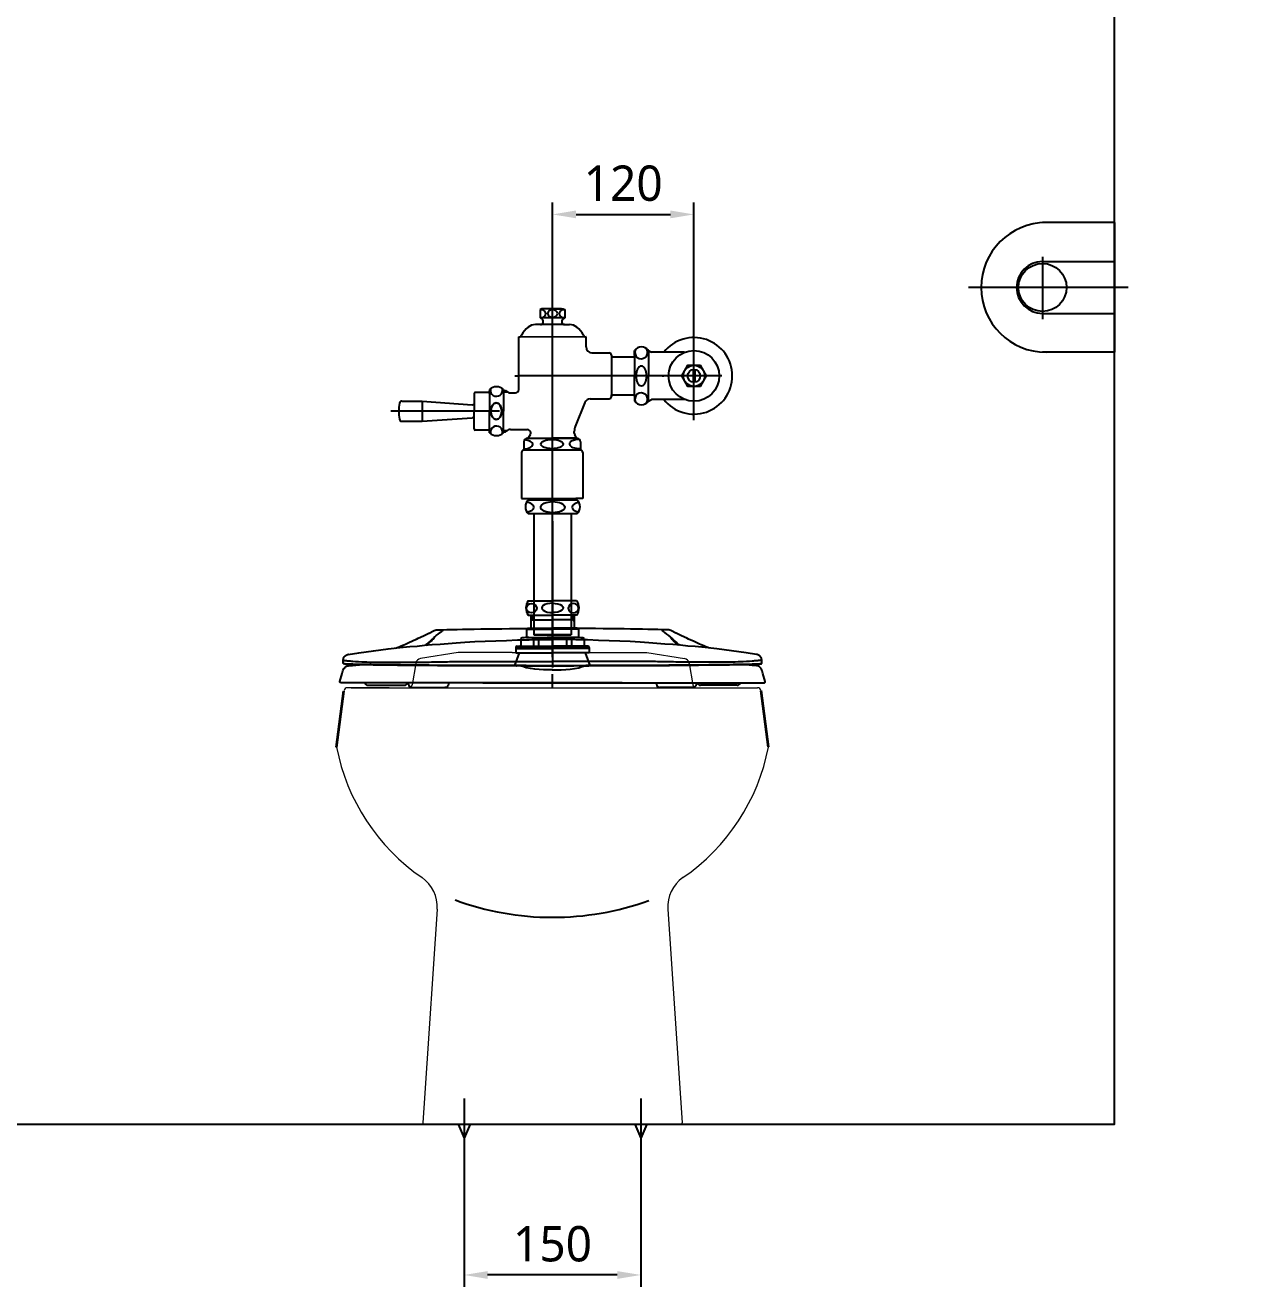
# Model space of a CAD drawing. Extents: x 19 to 4543, y -2930 to 3100.
# Drawn here: x 1143 to 2190, y -2852 to -1782 of the extents above; entities that cross this region are included whole.
import ezdxf

# ---------------------------------------------------------------- set-up
doc = ezdxf.new("R2010")
doc.units = 0
doc.header["$LTSCALE"] = 20
doc.header["$MEASUREMENT"] = 0
doc.linetypes.add('CENTER', pattern=[2, 1.25, -0.25, 0.25, -0.25])
doc.layers.get('0').update_dxf_attribs({"linetype": 'CONTINUOUS'})
doc.layers.get('DEFPOINTS').update_dxf_attribs({"linetype": 'CONTINUOUS'})
for name, color, linetype in [('1', 1, 'CONTINUOUS'), ('3', 3, 'CONTINUOUS'), ('4', 4, 'CONTINUOUS'), ('6', 6, 'CONTINUOUS'), ('CEN', 1, 'CENTER'), ('CENTER', 2, 'CENTER'), ('FAUCET', 4, 'CONTINUOUS')]:
    doc.layers.add(name, color=color, linetype=linetype)
doc.layers.add('c', color=4, linetype='CONTINUOUS', lineweight=20)
doc.styles.get("Standard").update_dxf_attribs({"font": 'NanumGothic.ttf'})
doc.dimstyles.get("Standard").update_dxf_attribs({"dimtxt": 2.5, "dimasz": 2, "dimexe": 2, "dimexo": 1, "dimgap": 1.5, "dimtad": 1, "dimdec": 0, "dimlfac": 10, "dimrnd": 0.5, "dimzin": 0, "dimdsep": 46, "dimtxsty": 'Standard', "dimcen": 0, "dimclrt": 2, "dimadec": 0, "dimazin": 0, "dimtfac": 1, "dimtdec": 0, "dimtmove": 0, "dimatfit": 3, "dimfxl": 0, "dimtolj": 1, "dimtzin": 0, "dimarcsym": 0})

# ---------------------------------------------------------------- blocks, each defined once
blk = doc.blocks.new('*D142')
at = {"layer": '3', "color": 3, "lineweight": -2}
for p, q in [((1515, -2736.3), (1515, -2852.5)), ((1665, -2736.3), (1665, -2852.5)), ((1645, -2842.5), (1535, -2842.5))]:
    blk.add_line(p, q, dxfattribs=at)
at = {"layer": '3', "color": 3}
for points in [[(1535, -2839.2), (1535, -2845.8), (1515, -2842.5)], [(1645, -2839.2), (1645, -2845.8), (1665, -2842.5)]]:
    blk.add_solid(points, dxfattribs=at)
at = {"layer": 'DEFPOINTS', "color": 0}
for p in [(1515, -2736.3), (1665, -2736.3), (1515, -2842.5)]:
    blk.add_point(p, dxfattribs=at)
at = {"layer": '3', "color": 2, "insert": (1590, -2816.2), "char_height": 30, "attachment_point": 5}
blk.add_mtext('\\A1;150', dxfattribs=at)
blk = doc.blocks.new('*D143')
at = {"layer": '3', "color": 3, "lineweight": -2}
for p, q in [((1590, -2018.7), (1590, -1932.5)), ((1710, -2042.5), (1710, -1932.5)), ((1610, -1942.5), (1690, -1942.5))]:
    blk.add_line(p, q, dxfattribs=at)
at = {"layer": '3', "color": 3}
for points in [[(1610, -1939.2), (1610, -1945.8), (1590, -1942.5)], [(1690, -1939.2), (1690, -1945.8), (1710, -1942.5)]]:
    blk.add_solid(points, dxfattribs=at)
at = {"layer": 'DEFPOINTS', "color": 0}
for p in [(1710, -1942.5), (1590, -2018.7), (1710, -2042.5)]:
    blk.add_point(p, dxfattribs=at)
at = {"layer": '3', "color": 2, "insert": (1650, -1916.2), "char_height": 30, "attachment_point": 5}
blk.add_mtext('\\A1;120', dxfattribs=at)
blk = doc.blocks.new('A$C2A56080A')
at = {"color": 2}
for p, q in [((180.2, 50.4), (180.2, 50.1)), ((23.9, 2.1), (24.3, 2.1)), ((24.3, 2.1), (30.1, 2.1)), ((30.1, 2.1), (44.4, 2.1)), ((44.4, 2.1), (52.8, 2.1)), ((52.8, 2.1), (54.9, 2.1)), ((58.3, 2.9), (58.2, 4.1)), ((61.3, 0.1), (64.6, 0.1)), ((64.6, 0.1), (73.3, 0.1)), ((73.3, 0.1), (85.6, 0.1)), ((85.6, 0.1), (89.2, 0.1)), ((89.2, 0.1), (89.2, 0.1)), ((92.2, 4.1), (92.2, 2.9)), ((268.6, 4.1), (268.7, 2.9)), ((271.6, 0.1), (271.6, 0.1)), ((275.2, 0.1), (271.6, 0.1)), ((287.5, 0.1), (275.2, 0.1)), ((296.2, 0.1), (287.5, 0.1)), ((299.5, 0.1), (296.2, 0.1)), ((302.5, 2.9), (302.6, 4.1)), ((308, 2.1), (305.9, 2.1)), ((316.4, 2.1), (308, 2.1)), ((330.7, 2.1), (316.4, 2.1)), ((336.5, 2.1), (330.7, 2.1)), ((337, 2.1), (336.5, 2.1))]:
    blk.add_line(p, q, dxfattribs=at)
for points in [[(66.5, 42), (71, 44.1), (75.5, 46.3)], [(73.2, 36.1), (73.8, 36.5), (75.7, 38.1), (77.7, 39.8), (78.4, 40.5), (79.2, 41.3), (79.8, 42.1), (80.2, 42.9)], [(75.5, 46.3), (75.8, 46.4)], [(75.8, 46.4), (79.5, 48.3)], [(80.2, 42.9), (79.8, 42.6), (79.5, 42.2), (79.2, 41.9), (78.4, 41.1)], [(79.4, 48.3), (80.1, 48.6), (80.9, 48.9), (81.7, 49), (82.6, 49.1)], [(80.2, 42.9), (81.8, 44.2), (83.5, 45.5), (85.1, 46.8)], [(82.5, 49.1), (87.7, 49.2)], [(82.5, 49.1), (82.5, 49.1)], [(85.3, 46.9), (85.3, 46.9), (85.3, 46.9), (85.4, 47), (85.5, 47)], [(85.5, 47), (85.6, 47.1), (85.7, 47.1), (85.8, 47.2), (85.9, 47.3), (86, 47.3), (86.1, 47.4), (86.3, 47.6), (86.5, 47.8), (86.8, 48.1), (87.2, 48.5), (87.7, 48.9)], [(87.6, 49.2), (90.9, 49.3), (95, 49.4), (99.4, 49.5), (104.1, 49.6), (109, 49.7), (114.1, 49.8), (119.5, 49.9), (125.2, 50), (131.1, 50.1), (137.4, 50.1), (144, 50.2), (150.9, 50.3), (158, 50.3), (165.4, 50.4), (173.1, 50.4), (180.6, 50.4)], [(273.2, 49.2), (269.9, 49.3), (265.8, 49.4), (261.4, 49.5), (256.7, 49.6), (251.8, 49.7), (246.7, 49.8), (241.3, 49.9), (235.7, 50), (229.7, 50.1), (223.4, 50.1), (216.8, 50.2), (210, 50.3), (202.8, 50.3), (195.4, 50.4), (187.7, 50.4), (180.2, 50.4)], [(278.3, 49.1), (273.1, 49.2)], [(275.3, 47), (275.2, 47.1), (275.1, 47.1), (275, 47.2), (274.9, 47.3), (274.8, 47.3), (274.7, 47.4), (274.5, 47.6), (274.3, 47.8), (274, 48.1), (273.6, 48.5), (273.2, 48.9)], [(275.5, 46.9), (275.5, 46.9), (275.5, 46.9), (275.4, 47), (275.3, 47)], [(280.7, 42.9), (279, 44.2), (277.3, 45.5), (275.7, 46.8)], [(278.3, 49.1), (278.3, 49.1)], [(281.4, 48.3), (280.7, 48.6), (279.9, 48.9), (279.1, 49), (278.3, 49.1)], [(287.6, 36.1), (287, 36.5), (285.1, 38.1), (283.2, 39.8), (282.4, 40.5), (281.6, 41.3), (281, 42.1), (280.7, 42.9)], [(280.7, 42.9), (281, 42.6), (281.3, 42.2), (281.6, 41.9), (282.4, 41.1)], [(285.1, 46.4), (281.3, 48.3)], [(285.3, 46.3), (285, 46.4)], [(294.4, 42), (289.8, 44.1), (285.3, 46.3)], [(7.2, 28.3), (16.1, 29.7), (28.6, 31.4), (41.1, 33), (53.4, 34.3)], [(47.3, 33.6), (48.6, 34.1), (50.3, 34.8), (52.1, 35.6), (54.2, 36.4), (55.8, 37.1), (57.4, 37.8), (59.1, 38.6), (61, 39.4), (62.9, 40.3), (64.9, 41.3), (66.5, 42)], [(53.3, 34.3), (53.4, 34.3)], [(53.4, 34.3), (53.6, 34.3), (59.4, 34.9), (65.5, 35.4), (71.8, 36), (78.4, 36.6), (85, 37.1), (91.8, 37.6), (98.8, 38.1), (106.1, 38.6), (114.5, 39.1), (123.2, 39.5), (132.2, 39.9), (141.4, 40.2), (150.8, 40.5), (160.5, 40.7), (170.4, 40.8), (180.6, 40.9)], [(66.5, 42), (66.5, 42)], [(73.2, 36.6), (72.5, 36)], [(73.8, 37.1), (73.3, 36.7), (73.2, 36.6)], [(78.4, 41.1), (76.6, 39.5), (74.9, 38), (73.8, 37.1)], [(307.4, 34.3), (307.2, 34.3), (301.4, 34.9), (295.3, 35.4), (289, 36), (282.5, 36.6), (275.8, 37.1), (269, 37.6), (262, 38.1), (254.7, 38.6), (246.3, 39.1), (237.6, 39.5), (228.6, 39.9), (219.5, 40.2), (210, 40.5), (200.3, 40.7), (190.4, 40.8), (180.2, 40.9)], [(282.4, 41.1), (284.2, 39.5), (285.9, 38), (287, 37.1)], [(287, 37.1), (287.5, 36.7), (287.6, 36.6)], [(287.6, 36.6), (288.3, 36)], [(294.3, 42), (294.4, 42)], [(313.5, 33.6), (312.3, 34.1), (310.6, 34.8), (308.7, 35.6), (306.6, 36.4), (305, 37.1), (303.4, 37.8), (301.7, 38.6), (299.9, 39.4), (297.9, 40.3), (295.9, 41.3), (294.3, 42)], [(307.5, 34.3), (307.4, 34.3)], [(353.6, 28.3), (344.7, 29.7), (332.2, 31.4), (319.7, 33), (307.5, 34.3)], [(2.7, 21.4), (2.9, 23.5)], [(2.9, 23.5), (3, 24.3), (3.2, 25), (3.5, 25.7), (3.8, 26.2), (4.2, 26.7), (4.6, 27), (4.8, 27.2), (5, 27.4), (5.2, 27.5), (5.4, 27.6), (5.6, 27.7), (5.9, 27.9), (6.3, 28), (6.6, 28.2), (7, 28.3), (7.2, 28.3)], [(2.9, 23.5), (2.9, 23.5), (2.9, 23.5), (3, 23.4), (3.2, 23.4), (3.4, 23.3), (3.8, 23.2), (4.2, 23.2), (4.4, 23.1), (4.7, 23.1), (4.9, 23.1), (5.2, 23), (5.6, 23), (6.3, 22.9), (7, 22.8), (7.9, 22.7), (8.9, 22.7), (9.9, 22.6), (11, 22.5)], [(7.4, 28.3), (7.2, 28.3), (7.2, 28.3)], [(7.3, 28.3), (7.4, 28.3)], [(11, 22.5), (13.3, 22.3), (15.8, 22.2), (18.7, 22.1), (20.9, 22), (21.3, 22), (21.7, 21.9), (22, 21.9), (22.4, 21.9), (22.8, 21.9), (25.4, 21.8), (28.5, 21.8), (31.9, 21.7), (32.5, 21.7), (33.1, 21.7), (33.7, 21.7), (34.3, 21.7), (34.7, 21.7), (36.4, 21.6), (40.8, 21.6), (45.4, 21.6), (49.7, 21.6), (50.1, 21.6), (50.6, 21.6), (51.1, 21.6), (51.6, 21.6), (52.1, 21.6), (52.6, 21.6), (53.1, 21.6), (56.2, 21.6), (59.4, 21.6), (62.6, 21.6), (64.5, 21.7), (66.4, 21.7), (68.4, 21.7), (70.1, 21.7), (72.1, 21.8), (74.1, 21.8), (75.9, 21.8), (77.8, 21.9), (79.9, 21.9), (82.2, 21.9)], [(82.2, 21.9), (84.4, 22), (86.4, 22), (88.3, 22.1), (90, 22.1), (91.4, 22.1), (92.9, 22.2), (96.4, 22.2), (99.9, 22.2), (101.3, 22.2), (102.7, 22.2), (104.1, 22.3), (105.5, 22.3), (106.8, 22.3), (108.4, 22.3), (110.3, 22.2), (112.2, 22.2), (112.4, 22.2), (112.7, 22.2), (112.9, 22.2), (113.2, 22.2), (113.5, 22.2), (113.8, 22.2), (115.9, 22.2), (117.8, 22.2), (119.5, 22.2), (121, 22.2), (122.2, 22.2), (123.1, 22.2), (123.7, 22.2), (124.2, 22.2), (124.6, 22.2), (125.1, 22.2), (125.9, 22.2), (126.7, 22.2), (127.7, 22.2), (128.9, 22.2), (130.3, 22.2), (131.8, 22.2), (132.3, 22.2), (132.9, 22.2), (133.5, 22.2), (134.1, 22.2), (134.7, 22.2), (135.4, 22.2), (136, 22.2), (139, 22.2), (141.8, 22.2), (144.4, 22.2), (146.7, 22.2), (148.9, 22.2), (149.9, 22.2), (151, 22.2), (151.9, 22.2), (152.7, 22.2), (153.5, 22.2), (154.7, 22.2), (156.2, 22.2), (158.7, 22.2), (161.4, 22.2), (164.4, 22.2), (167.6, 22.2), (170.8, 22.2), (174.1, 22.2), (177.3, 22.2), (180.6, 22.2)], [(278.6, 21.9), (276.4, 22), (274.4, 22), (272.5, 22.1), (270.9, 22.1), (269.4, 22.1), (267.9, 22.2), (264.4, 22.2), (260.9, 22.2), (259.5, 22.2), (258.1, 22.2), (256.7, 22.3), (255.3, 22.3), (254, 22.3), (252.4, 22.3), (250.5, 22.2), (248.7, 22.2), (248.4, 22.2), (248.1, 22.2), (247.9, 22.2), (247.6, 22.2), (247.3, 22.2), (247, 22.2), (244.9, 22.2), (243, 22.2), (241.3, 22.2), (239.9, 22.2), (238.6, 22.2), (237.7, 22.2), (237.1, 22.2), (236.6, 22.2), (236.2, 22.2), (235.7, 22.2), (235, 22.2), (234.1, 22.2), (233.1, 22.2), (231.9, 22.2), (230.5, 22.2), (229, 22.2), (228.5, 22.2), (227.9, 22.2), (227.3, 22.2), (226.7, 22.2), (226.1, 22.2), (225.5, 22.2), (224.8, 22.2), (221.8, 22.2), (219, 22.2), (216.4, 22.2), (214.1, 22.2), (212, 22.2), (210.9, 22.2), (209.9, 22.2), (208.9, 22.2), (208.1, 22.2), (207.3, 22.2), (206.1, 22.2), (204.6, 22.2), (202.1, 22.2), (199.4, 22.2), (196.4, 22.2), (193.2, 22.2), (190, 22.2), (186.7, 22.2), (183.5, 22.2), (180.2, 22.2)], [(349.8, 22.5), (347.5, 22.3), (345, 22.2), (342.2, 22.1), (339.9, 22), (339.5, 22), (339.1, 21.9), (338.8, 21.9), (338.4, 21.9), (338, 21.9), (335.4, 21.8), (332.3, 21.8), (328.9, 21.7), (328.3, 21.7), (327.7, 21.7), (327.1, 21.7), (326.5, 21.7), (326.1, 21.7), (324.4, 21.6), (320, 21.6), (315.4, 21.6), (311.2, 21.6), (310.7, 21.6), (310.2, 21.6), (309.7, 21.6), (309.2, 21.6), (308.7, 21.6), (308.2, 21.6), (307.7, 21.6), (304.6, 21.6), (301.4, 21.6), (298.2, 21.6), (296.3, 21.7), (294.4, 21.7), (292.5, 21.7), (290.7, 21.7), (288.7, 21.8), (286.7, 21.8), (284.9, 21.8), (283, 21.9), (280.9, 21.9), (278.6, 21.9)], [(358, 23.5), (358, 23.5), (357.9, 23.5), (357.8, 23.4), (357.6, 23.4), (357.4, 23.3), (357.1, 23.2), (356.6, 23.2), (356.4, 23.1), (356.2, 23.1), (355.9, 23.1), (355.6, 23), (355.2, 23), (354.5, 22.9), (353.8, 22.8), (352.9, 22.7), (351.9, 22.7), (350.9, 22.6), (349.8, 22.5)], [(353.5, 28.3), (353.4, 28.3)], [(353.4, 28.3), (353.6, 28.3), (353.6, 28.3)], [(358, 23.5), (357.8, 24.3), (357.6, 25), (357.3, 25.7), (357, 26.2), (356.6, 26.7), (356.3, 27), (356, 27.2), (355.8, 27.4), (355.6, 27.5), (355.5, 27.6), (355.2, 27.7), (354.9, 27.9), (354.6, 28), (354.2, 28.2), (353.8, 28.3), (353.6, 28.3)], [(358.1, 21.4), (358, 23.5)], [(0.1, 5.4), (1.9, 12.1), (2.6, 14.4)], [(2.5, 14.4), (2.7, 15), (3, 15.7), (3.4, 16.2), (3.7, 16.7), (4.1, 17), (4.4, 17.3), (4.8, 17.7), (5.2, 17.9), (5.4, 18.1), (5.6, 18.2), (5.8, 18.3), (6, 18.4), (6.3, 18.5), (6.6, 18.6), (6.9, 18.6), (7.2, 18.7), (7.5, 18.8), (7.9, 18.8), (8.3, 18.9), (8.5, 18.9)], [(2.5, 14.4), (2.6, 14.4)], [(2.5, 14.4), (2.5, 14.4), (2.5, 14.4)], [(180.6, 18.7), (175.7, 18.7), (171, 18.7), (166.5, 18.7), (162.3, 18.7), (158.2, 18.8), (154.5, 18.8), (151, 18.8), (147.7, 18.8), (144.6, 18.8), (140.8, 18.8), (137.5, 18.8), (134.4, 18.8), (131.7, 18.8), (129.3, 18.8), (126.8, 18.8), (124.4, 18.8), (119.5, 18.8), (114.7, 18.9), (110, 18.9), (105.3, 18.9), (100.7, 18.9), (96.3, 18.9), (91.9, 19), (86.4, 19), (81.1, 19), (75.9, 19.1), (71, 19.1), (66.3, 19.1), (61.7, 19.2), (56.6, 19.2), (51.6, 19.3), (46.9, 19.3), (42.4, 19.4), (38, 19.4), (33.9, 19.5), (30.1, 19.5), (26.5, 19.6), (23.2, 19.6), (20.1, 19.7), (17.4, 19.7), (14.8, 19.8), (12.6, 19.8), (11, 19.9), (9.6, 19.9), (8.3, 20), (7.2, 20), (6.2, 20), (5.4, 20.1), (4.9, 20.1), (4.5, 20.2), (4.1, 20.2), (3.8, 20.3), (3.5, 20.3), (3.4, 20.4), (3.2, 20.4), (3.1, 20.5), (3, 20.6), (2.9, 20.8), (2.8, 21.1), (2.7, 21.4)], [(2.7, 21.4), (2.7, 21.4)], [(8.5, 18.9), (8.8, 18.9), (9, 18.9)], [(9, 18.9), (9.3, 19)], [(9.1, 18.9), (9.4, 19), (9.8, 19), (10.2, 19), (10.6, 19), (11, 19.1), (11.4, 19.1), (12, 19.2), (12.6, 19.2), (13.2, 19.2), (13.8, 19.3), (14.3, 19.3), (15, 19.4), (15.7, 19.5), (16.5, 19.5), (17.2, 19.6), (18, 19.6), (18.5, 19.7)], [(149.7, 18.7), (149.8, 18.7)], [(149.8, 18.7), (149.7, 18.7)], [(149.8, 18.7), (149.9, 18.7)], [(150.1, 18.7), (149.8, 18.7)], [(158.1, 17), (156.1, 17.7), (154.1, 18.2), (152, 18.6), (150.1, 18.7)], [(180.6, 15.1), (176.7, 15.1), (172.9, 15.2), (169.1, 15.4), (165.4, 15.8), (161.7, 16.3), (158.1, 17)], [(180.2, 18.7), (185.1, 18.7), (189.8, 18.7), (194.3, 18.7), (198.5, 18.7), (202.6, 18.8), (206.3, 18.8), (209.8, 18.8), (213.2, 18.8), (216.3, 18.8), (220, 18.8), (223.3, 18.8), (226.4, 18.8), (229.1, 18.8), (231.5, 18.8), (234, 18.8), (236.5, 18.8), (241.3, 18.8), (246.1, 18.9), (250.8, 18.9), (255.5, 18.9), (260.1, 18.9), (264.5, 18.9), (268.9, 19), (274.4, 19), (279.7, 19), (284.9, 19.1), (289.8, 19.1), (294.5, 19.1), (299.1, 19.2), (304.3, 19.2), (309.2, 19.3), (313.9, 19.3), (318.4, 19.4), (322.8, 19.4), (326.9, 19.5), (330.7, 19.5), (334.3, 19.6), (337.6, 19.6), (340.7, 19.7), (343.5, 19.7), (346, 19.8), (348.3, 19.8), (349.8, 19.9), (351.2, 19.9), (352.5, 20), (353.6, 20), (354.6, 20), (355.4, 20.1), (355.9, 20.1), (356.3, 20.2), (356.7, 20.2), (357, 20.3), (357.3, 20.3), (357.4, 20.4), (357.6, 20.4), (357.7, 20.5), (357.8, 20.6), (357.9, 20.8), (358, 21.1), (358.1, 21.4)], [(180.2, 15.1), (184.1, 15.1), (187.9, 15.2), (191.7, 15.4), (195.5, 15.8), (199.1, 16.3), (202.7, 17)], [(202.7, 17), (204.7, 17.7), (206.8, 18.2), (208.8, 18.6), (210.7, 18.7)], [(210.7, 18.7), (211, 18.7)], [(211, 18.7), (210.9, 18.7)], [(211.1, 18.7), (211, 18.7)], [(211, 18.7), (211.1, 18.7)], [(351.7, 18.9), (351.4, 19), (351, 19), (350.6, 19), (350.2, 19), (349.8, 19.1), (349.4, 19.1), (348.8, 19.2), (348.2, 19.2), (347.6, 19.2), (347, 19.3), (346.5, 19.3), (345.8, 19.4), (345.1, 19.5), (344.3, 19.5), (343.6, 19.6), (342.8, 19.6), (342.3, 19.7)], [(351.8, 18.9), (351.6, 19)], [(352.3, 18.9), (352, 18.9), (351.8, 18.9)], [(358.3, 14.4), (358.1, 15), (357.8, 15.7), (357.4, 16.2), (357.1, 16.7), (356.8, 17), (356.5, 17.3), (356, 17.7), (355.6, 17.9), (355.4, 18.1), (355.2, 18.2), (355, 18.3), (354.8, 18.4), (354.5, 18.5), (354.2, 18.6), (353.9, 18.6), (353.6, 18.7), (353.3, 18.8), (352.9, 18.8), (352.5, 18.9), (352.3, 18.9)], [(358.1, 21.4), (358.1, 21.4)], [(358.3, 14.4), (358.2, 14.4)], [(360.8, 5.4), (358.9, 12.1), (358.2, 14.4)], [(358.3, 14.4), (358.3, 14.4), (358.3, 14.4)], [(0.1, 5.4), (0, 5.4), (0, 5.4)], [(0.5, 4.2), (0.3, 4.4), (0.1, 4.7), (0, 5), (0, 5.4)], [(54.8, 4.1), (51.1, 4.1), (46.3, 4.1), (41.8, 4.1), (37.4, 4.1), (33.3, 4.1), (29.5, 4.1), (25.9, 4.1), (22.6, 4.1), (19.5, 4.1), (16.6, 4.1), (14, 4.1), (12.4, 4.1), (11, 4.1), (9.6, 4.1), (8.3, 4.1), (7.2, 4.1), (6.1, 4.1), (5.1, 4.1), (4.3, 4.1), (3.5, 4.1), (3, 4.1), (2.8, 4.1), (2.6, 4.1), (2.4, 4.1), (2.2, 4.1), (1.9, 4.1), (1.6, 4.1), (1.4, 4.2), (1.1, 4.2), (0.9, 4.2), (0.7, 4.2), (0.6, 4.2), (0.5, 4.2)], [(56.4, 4.1), (56, 4.1), (54.8, 4.1)], [(114.7, 4.1), (111.7, 4.1), (107, 4.1), (102.4, 4.1), (97.9, 4.1), (92.2, 4.1), (86.7, 4.1), (81.4, 4.1), (76.3, 4.1), (71.3, 4.1), (66.6, 4.1), (61.2, 4.1), (56.4, 4.1)], [(116.5, 4.1), (114.7, 4.1)], [(180.6, 4.1), (176.6, 4.1), (172.8, 4.1), (169.3, 4.1), (166, 4.1), (162.9, 4.1), (160.1, 4.1), (157.7, 4.1), (155.4, 4.1), (153.4, 4.1), (151.6, 4.1), (149.9, 4.1), (145.4, 4.1), (140.8, 4.1), (136.2, 4.1), (131.6, 4.1), (126.4, 4.1), (121.4, 4.1), (116.5, 4.1)], [(121.2, 4.1), (122.9, 4.1), (125.2, 4.1), (127.5, 4.1)], [(127.5, 4.1), (130.1, 4.1), (132.7, 4.1), (135.4, 4.1)], [(135.4, 4.1), (138.1, 4.1)], [(138.1, 4.1), (138.1, 4.1), (139.5, 4.1)], [(139.5, 4.1), (141, 4.1), (143, 4.1)], [(143, 4.1), (144.1, 4.1), (147.3, 4.1), (148.9, 4.1)], [(148.9, 4.1), (150.6, 4.1), (155.4, 4.1), (159.6, 4.1)], [(159.6, 4.1), (160.4, 4.1), (162.9, 4.1)], [(162.9, 4.1), (165.5, 4.1), (170.6, 4.1), (175.6, 4.1), (180.6, 4.1)], [(180.2, 4.1), (184.2, 4.1), (188, 4.1), (191.5, 4.1), (194.8, 4.1), (197.9, 4.1), (200.7, 4.1), (203.1, 4.1), (205.4, 4.1), (207.4, 4.1), (209.3, 4.1), (210.9, 4.1), (215.4, 4.1), (220, 4.1), (224.6, 4.1), (229.2, 4.1), (234.4, 4.1), (239.4, 4.1), (244.3, 4.1)], [(197.9, 4.1), (195.3, 4.1), (190.2, 4.1), (185.2, 4.1), (180.2, 4.1)], [(201.2, 4.1), (200.4, 4.1), (197.9, 4.1)], [(211.9, 4.1), (210.2, 4.1), (205.5, 4.1), (201.2, 4.1)], [(217.8, 4.1), (216.7, 4.1), (213.5, 4.1), (211.9, 4.1)], [(221.3, 4.1), (219.8, 4.1), (217.8, 4.1)], [(222.8, 4.1), (222.7, 4.1), (221.3, 4.1)], [(225.4, 4.1), (222.8, 4.1)], [(233.3, 4.1), (230.7, 4.1), (228.1, 4.1), (225.4, 4.1)], [(239.6, 4.1), (238, 4.1), (235.6, 4.1), (233.3, 4.1)], [(244.3, 4.1), (246.2, 4.1)], [(246.2, 4.1), (249.1, 4.1), (253.8, 4.1), (258.4, 4.1), (262.9, 4.1), (268.6, 4.1), (274.1, 4.1), (279.4, 4.1), (284.5, 4.1), (289.5, 4.1), (294.2, 4.1), (299.6, 4.1), (304.4, 4.1)], [(304.4, 4.1), (304.8, 4.1), (306, 4.1)], [(306, 4.1), (309.7, 4.1), (314.5, 4.1), (319.1, 4.1), (323.4, 4.1), (327.5, 4.1), (331.3, 4.1), (334.9, 4.1), (338.3, 4.1), (341.4, 4.1), (344.2, 4.1), (346.8, 4.1), (348.4, 4.1), (349.9, 4.1), (351.2, 4.1), (352.5, 4.1), (353.7, 4.1), (354.7, 4.1), (355.7, 4.1), (356.6, 4.1), (357.3, 4.1), (357.9, 4.1), (358, 4.1), (358.2, 4.1), (358.4, 4.1), (358.7, 4.1), (358.9, 4.1), (359.2, 4.1), (359.4, 4.2), (359.7, 4.2), (359.9, 4.2), (360.1, 4.2), (360.2, 4.2), (360.3, 4.2)], [(360.3, 4.2), (360.5, 4.4), (360.7, 4.7), (360.8, 5), (360.8, 5.4)]]:
    blk.add_lwpolyline(points, dxfattribs=at)
for centre, start, end in [((23.9, 5.1), 199.3241, 270), ((54.9, 5.1), 270, 340.6856), ((61.3, 3.1), 183, 270), ((299.5, 3.1), 270, 357), ((305.9, 5.1), 199.3144, 270), ((337, 5.1), 270, 340.6759)]:
    blk.add_arc(centre, 3, start, end, dxfattribs=at)
at = {"color": 2, "extrusion": (0, 0, -1)}
blk.add_ellipse((89.2, 3.1), major_axis=(0, -3), ratio=0.992019, start_param=4.764749, end_param=6.283185, dxfattribs=at)
at = {"color": 2}
blk.add_ellipse((271.6, 3.1), major_axis=(0, -3), ratio=0.992019, start_param=4.764749, end_param=6.283185, dxfattribs=at)
for points in [[(85.3, 46.9), (85.3, 46.9), (85.2, 46.9), (85.2, 46.9), (85.2, 46.9), (85.2, 46.8), (85.1, 46.8), (85.1, 46.8), (85.1, 46.8)], [(275.5, 46.9), (275.5, 46.9), (275.6, 46.9), (275.6, 46.9), (275.6, 46.9), (275.6, 46.8), (275.7, 46.8), (275.7, 46.8), (275.7, 46.8)]]:
    blk.add_open_spline(points, degree=3, dxfattribs=at)
for points in [[(3.9, 20.2), (4, 20.2), (4.2, 20.2), (4.8, 20.1), (5.8, 20.1), (7.2, 20), (8.8, 19.9), (10.8, 19.9), (13.2, 19.8), (15.9, 19.7), (19, 19.7), (22.4, 19.6), (26.1, 19.6), (30.2, 19.5), (34.5, 19.4), (39.2, 19.4), (44.1, 19.3), (49, 19.3), (53.5, 19.2), (57.6, 19.2), (61.3, 19.2), (65, 19.1), (69.1, 19.1), (73.8, 19.1), (79, 19), (84.3, 19), (89.4, 19), (94, 18.9), (98.1, 18.9), (101.9, 18.9), (105.3, 18.9), (109, 18.9), (113.4, 18.8), (118.3, 18.8), (123, 18.8), (127.8, 18.8), (132.8, 18.8), (137.9, 18.8), (143, 18.8), (148.2, 18.8), (153.5, 18.7), (158.9, 18.7), (164.3, 18.7), (169.7, 18.7), (175.1, 18.7), (178.8, 18.7), (180.6, 18.7)], [(356.9, 20.2), (356.8, 20.2), (356.6, 20.2), (356, 20.1), (355, 20.1), (353.6, 20), (352, 19.9), (350, 19.9), (347.6, 19.8), (344.9, 19.7), (341.8, 19.7), (338.4, 19.6), (334.7, 19.6), (330.7, 19.5), (326.3, 19.4), (321.6, 19.4), (316.7, 19.3), (311.8, 19.3), (307.3, 19.2), (303.2, 19.2), (299.5, 19.2), (295.8, 19.1), (291.7, 19.1), (287, 19.1), (281.8, 19), (276.5, 19), (271.4, 19), (266.8, 18.9), (262.7, 18.9), (258.9, 18.9), (255.5, 18.9), (251.8, 18.9), (247.4, 18.8), (242.5, 18.8), (237.8, 18.8), (233, 18.8), (228, 18.8), (222.9, 18.8), (217.8, 18.8), (212.6, 18.8), (207.3, 18.7), (201.9, 18.7), (196.5, 18.7), (191.1, 18.7), (185.7, 18.7), (182.1, 18.7), (180.2, 18.7)]]:
    blk.add_open_spline(points, degree=3, knots=[0.3399036, 0.3399036, 0.3399036, 0.3399036, 0.3484848, 0.3636364, 0.3787879, 0.3939394, 0.4090909, 0.4242424, 0.4393939, 0.4545455, 0.469697, 0.4848485, 0.5, 0.5151515, 0.530303, 0.5454545, 0.5606061, 0.5757576, 0.5909091, 0.6060606, 0.6212121, 0.6363636, 0.6515152, 0.6666667, 0.6818182, 0.6969697, 0.7121212, 0.7272727, 0.7424242, 0.7575758, 0.7727273, 0.7878788, 0.8030303, 0.8181818, 0.8333333, 0.8484848, 0.8636364, 0.8787879, 0.8939394, 0.9090909, 0.9242424, 0.9393939, 0.9545455, 0.969697, 0.9848485, 1, 1, 1, 1], dxfattribs=at)
at = {"layer": 'CEN', "color": 2, "ltscale": 20}
blk.add_line((180.4, 0), (180.4, 11.4), dxfattribs=at)

msp = doc.modelspace()

# ---------------------------------------------------------------- linework, layer by layer
at = {"color": 7, "lineweight": 35}
for p, q in [((1406.75914, -2394.51025), (1413.11188, -2346.67988)), ((1773.24085, -2394.51025), (1766.88812, -2346.67988))]:
    msp.add_line(p, q, dxfattribs=at)
for p, q in [((1509.92085, -2714.5), (1515, -2726.32323)), ((1520.07915, -2714.5), (1515, -2726.32323)), ((1659.92085, -2714.5), (1665, -2726.32323)), ((1670.07915, -2714.5), (1665, -2726.32323))]:
    msp.add_line(p, q)
at = {"color": 7}
msp.add_arc((1590.21716, -2299.45048), 239.53235, 249.8079644, 289.9184659, dxfattribs=at)
at = {"layer": '1'}
for p, q in [((2005.7163, -1978.43858), (2005.7163, -2031.44115)), ((2078.39547, -2004.5), (1942.8709, -2004.5))]:
    msp.add_line(p, q, dxfattribs=at)
at = {"layer": '3'}
for p, q in [((1590, -2202.86671), (1590, -2327.05472)), ((1569.5, -2270.5), (1590, -2270.5)), ((1610.5, -2270.5), (1590, -2270.5)), ((1569.5, -2282.5), (1590, -2282.5)), ((1571.5, -2282.5), (1571.5, -2293)), ((1571.5, -2286.5), (1590, -2286.5)), ((1572.5, -2286.5), (1571.5, -2287.75)), ((1572.5, -2282.5), (1572.5, -2286.5)), ((1610.5, -2282.5), (1590, -2282.5)), ((1608.5, -2286.5), (1590, -2286.5)), ((1607.5, -2282.5), (1607.5, -2286.5)), ((1607.5, -2286.5), (1608.5, -2287.75)), ((1608.5, -2282.5), (1608.5, -2293)), ((1569, -2293.5), (1568, -2294.5)), ((1568, -2294.5), (1590, -2294.5)), ((1568, -2294.5), (1568, -2301.5)), ((1568, -2301.5), (1590, -2301.5)), ((1569, -2293.5), (1590, -2293.5)), ((1569, -2293.5), (1569, -2293.5)), ((1611, -2293.5), (1590, -2293.5)), ((1612, -2294.5), (1590, -2294.5)), ((1612, -2301.5), (1590, -2301.5)), ((1611, -2293.5), (1612, -2294.5)), ((1611, -2293.5), (1611, -2293.5)), ((1612, -2294.5), (1612, -2301.5)), ((1559, -2310), (1559, -2314.5)), ((1559, -2310.5), (1590, -2310.5)), ((1559, -2311), (1590, -2311)), ((1560, -2309), (1562, -2309)), ((1562, -2309), (1590, -2309)), ((1563, -2302.30508), (1563, -2308)), ((1578, -2302.38643), (1574, -2302.38643)), ((1574, -2302.38643), (1574, -2309)), ((1578, -2302.38643), (1578, -2309)), ((1618, -2309), (1590, -2309)), ((1621, -2310.5), (1590, -2310.5)), ((1621, -2311), (1590, -2311)), ((1602, -2302.38643), (1602, -2309)), ((1602, -2302.38643), (1606, -2302.38643)), ((1606, -2302.38643), (1606, -2309)), ((1617, -2302.30508), (1617, -2308)), ((1620, -2309), (1618, -2309)), ((1621, -2310), (1621, -2314.5)), ((1558, -2325.43158), (1562, -2314.5)), ((1559, -2314.5), (1590, -2314.5)), ((1621, -2314.5), (1590, -2314.5)), ((1622, -2325.43158), (1618, -2314.5)), ((1590, -2325.5), (1558, -2325.43158)), ((1590, -2325.5), (1622, -2325.43158))]:
    msp.add_line(p, q, dxfattribs=at)
for centre, radius, start, end in [((1577.5, -2276.5), 10, 143.13010235, 216.86989765), ((1602.5, -2276.5), 10, 323.13010235, 36.86989765), ((1568.37139, -2319.73552), 18.2393, 72.02523915, 107.12727962), ((1571, -2293), 0.5, 270, 0), ((1590, -2383.16771), 81.66771, 90, 98.44945732), ((1590, -2383.16771), 81.66771, 81.55054268, 90), ((1611.62861, -2319.73552), 18.2393, 72.87272038, 107.97476085), ((1609, -2293), 0.5, 180, 270), ((1560, -2310), 1, 90, 180), ((1562, -2308), 1, 270, 0), ((1618, -2308), 1, 180, 270), ((1620, -2310), 1, 0, 90)]:
    msp.add_arc(centre, radius, start, end, dxfattribs=at)
msp.add_ellipse((1572.2708, -2276.72623), major_axis=(-4.3189, 0), ratio=0.9179526791, dxfattribs=at)
msp.add_ellipse((1590, -2276.46455), major_axis=(-9.05575, 0), ratio=0.437793456, start_param=4.7123889804, end_param=7.853981634, dxfattribs=at)
at = {"layer": '3', "extrusion": (0, 0, -1)}
msp.add_ellipse((1590, -2276.46455), major_axis=(9.05575, 0), ratio=0.437793456, start_param=4.7123889804, end_param=7.853981634, dxfattribs=at)
msp.add_ellipse((1607.7292, -2276.72623), major_axis=(4.3189, 0), ratio=0.9179526791, dxfattribs=at)
at = {"layer": '4'}
for p, q in [((2066.7163, -1949.5), (2005.7163, -1949.5)), ((2066.7163, -1949.5), (2066.7163, -2059.5)), ((2005.7163, -1982.5), (2066.7163, -1982.5)), ((1581, -2022.5), (1579.60769, -2023.30385)), ((1597.5, -2022.5), (1581, -2022.5)), ((1590, -2318.10851), (1590, -2018.74978)), ((1590, -2022.5), (1599, -2022.5)), ((1599, -2022.5), (1600.3923, -2023.30385)), ((1579.60769, -2023.30385), (1579.60769, -2030.3621)), ((1600.3923, -2030.3621), (1579.60769, -2030.3621)), ((1579.60769, -2030.3621), (1581.15297, -2031.46533)), ((1579.60769, -2030.3621), (1580.45262, -2030.96533)), ((1600.3923, -2030.3621), (1598.84703, -2031.46533)), ((1600.3923, -2030.3621), (1599.54737, -2030.96533)), ((1600.3923, -2023.30385), (1600.3923, -2030.3621)), ((2005.7163, -2026.5), (2066.7163, -2026.5)), ((1579.70034, -2036), (1575.54926, -2036)), ((1600.29966, -2036), (1579.70034, -2036)), ((1600.29966, -2036), (1604.45074, -2036)), ((1561.5, -2046.65666), (1561.66659, -2046.49006)), ((1561.5, -2048.5), (1561.5, -2046.5)), ((1618.5, -2046.51445), (1561.5, -2046.65666)), ((1561.5, -2091), (1561.5, -2048.5)), ((1618.5, -2048.5), (1618.5, -2046.5)), ((1618.5, -2055), (1618.5, -2048.5)), ((1623.5, -2060), (1638, -2060)), ((1640, -2062), (1640, -2063.5)), ((1640, -2063.5), (1659.61967, -2063.5)), ((1640, -2063.5), (1640, -2097)), ((1659.61967, -2062.25), (1659.61967, -2058)), ((1659.61967, -2062.25), (1659.61967, -2079.5)), ((1671.37295, -2058.5), (1671.37295, -2057.68858)), ((1671.37295, -2057.92265), (1674.10501, -2059.5)), ((1671.37295, -2058.5), (1671.37295, -2079.5)), ((1702.11013, -2059.5), (1674.10501, -2059.5)), ((2066.7163, -2059.5), (2005.7163, -2059.5)), ((1558.17802, -2079.5), (1561.5, -2079.5)), ((1733.75076, -2079.5), (1561.5, -2079.5)), ((1659.61967, -2096.75), (1659.61967, -2079.5)), ((1671.37295, -2100.5), (1671.37295, -2079.5)), ((1523.5, -2094.5), (1523.5, -2098.75)), ((1535.5, -2093.5), (1524.5, -2093.5)), ((1536.5, -2091.0418), (1536.5, -2109.5)), ((1548.5, -2091.0418), (1548.5, -2109.5)), ((1548.5, -2092), (1550, -2092)), ((1548.5, -2093), (1551.73205, -2093)), ((1550, -2093), (1550, -2092)), ((1550, -2092), (1552.76795, -2093.59808)), ((1554.26795, -2094), (1558.5, -2094)), ((1640, -2095.5), (1659.61967, -2095.5)), ((1640, -2095.5), (1659.61967, -2095.5)), ((1640, -2097), (1640, -2095.5)), ((1659.61967, -2096.75), (1659.61967, -2095.5)), ((1659.61967, -2096.75), (1659.61967, -2101)), ((1659.61967, -2096.75), (1659.61967, -2101)), ((1462.16092, -2101), (1479.54534, -2101)), ((1479.54534, -2101), (1521.74281, -2104)), ((1479.54534, -2101), (1479.54534, -2118)), ((1523.5, -2098.75), (1523.5, -2109.5)), ((1617.44278, -2102.14305), (1609.35828, -2122.3543)), ((1622.08516, -2099), (1638, -2099)), ((1671.37295, -2101.07735), (1674.10501, -2099.5)), ((1671.37295, -2100.5), (1671.37295, -2099.6)), ((1671.37295, -2100.5), (1671.37295, -2101.31142)), ((1702.11013, -2099.5), (1674.10501, -2099.5)), ((1545, -2109.5), (1452.91971, -2109.5)), ((1462.16092, -2118), (1479.54534, -2118)), ((1479.54534, -2118), (1521.74281, -2115)), ((1523.5, -2124.5), (1523.5, -2109.5)), ((1536.5, -2127.9582), (1536.5, -2109.5)), ((1548.5, -2127.9582), (1548.5, -2109.5)), ((1535.5, -2125.5), (1524.5, -2125.5)), ((1548.5, -2126), (1551.73205, -2126)), ((1548.5, -2127), (1550, -2127)), ((1550, -2127), (1552.76795, -2125.40192)), ((1550, -2126), (1550, -2127)), ((1554.26795, -2125), (1568.5, -2125)), ((1570, -2131.5), (1571.23205, -2129.36603)), ((1571.5, -2128.36603), (1571.5, -2128)), ((1608.5, -2128.09808), (1608.5, -2126.81099)), ((1610, -2131.5), (1608.90192, -2129.59808)), ((1565.72925, -2135.5), (1565.72925, -2142.5)), ((1568.72925, -2132.5), (1589.72925, -2132.5)), ((1569.85, -2132.5), (1570, -2132.5)), ((1570, -2132.5), (1570, -2131.5)), ((1610.72925, -2132.5), (1589.72925, -2132.5)), ((1590, -2132.5), (1610.5415, -2132.5)), ((1610, -2132.5), (1610, -2131.5)), ((1610.15, -2132.5), (1610, -2132.5)), ((1610.15, -2132.5), (1610.5415, -2132.5)), ((1613.72925, -2135.5), (1613.72925, -2142.5)), ((1563.72925, -2144.5), (1563.72925, -2183.5)), ((1613.72925, -2142.5), (1565.72925, -2142.5)), ((1615.72925, -2144.5), (1615.72925, -2183.5)), ((1563.72925, -2183.5), (1609.72925, -2183.5)), ((1569.72925, -2183.5), (1569.72925, -2184.66653)), ((1615.72925, -2183.5), (1609.72925, -2183.5)), ((1609.72925, -2183.5), (1609.72925, -2184.66653)), ((1569.85, -2187), (1569.4585, -2187)), ((1569.68095, -2184.66653), (1610.76396, -2184.66653)), ((1610.76396, -2196.66653), (1569.68095, -2196.66653)), ((1574.125, -2196.66653), (1574.125, -2299.29345)), ((1605.875, -2196.66653), (1605.875, -2299.29345)), ((1574.125, -2299.29345), (1605.875, -2299.29345)), ((1605.875, -2299.29345), (1574.125, -2299.29345))]:
    msp.add_line(p, q, dxfattribs=at)
msp.add_circle((2005.7163, -2004.5), 20.37908, dxfattribs=at)
for centre, radius, start, end in [((2008.7163, -2004.5), 55, 90, 270), ((2005.7163, -2004.5), 22, 90, 270), ((1581.02507, -2026.72487), 3.24188, 244.07405947, 115.92594053), ((1579.70034, -2033.5), 2.5, 270, 54.47560436), ((1598.97492, -2026.72487), 3.24188, 64.07405947, 295.92594053), ((1600.29966, -2033.5), 2.5, 125.52439564, 270), ((1581.68154, -2053.89906), 20, 127.82329918, 153.24982144), ((1575.54926, -2046), 10, 90, 127.82329918), ((1604.45074, -2046), 10, 52.17670082, 90), ((1598.31845, -2053.89906), 20, 26.75017856, 52.17670082), ((1561.14898, -2043.53505), 3, 276.71940909, 333.43460418), ((1618.85102, -2043.53505), 3, 206.56539582, 263.28059091), ((1623.5, -2055), 5, 180, 270), ((1665.61967, -2062.5), 7.5, 39.90545365, 143.13010235), ((1638, -2062), 2, 0, 90), ((1665.28757, -2059.51996), 5.43639, 154.15763515, 28.85514633), ((1524.5, -2094.5), 1, 90, 180), ((1535.5, -2092.5), 1, 270, 0), ((1542.5, -2097.75), 9, 48.1896851, 131.8103149), ((1542.49781, -2091.62535), 5.21717, 171.2454719, 12.942127), ((1554.26795, -2091), 3, 240, 270), ((1558.5, -2091), 3, 270, 0), ((1638, -2097), 2, 270, 0), ((1665.28757, -2099.48004), 5.43639, 331.14485367, 205.84236485), ((1496.17034, -2109.5), 36.625, 169.17991567, 190.82008433), ((1462.16092, -2103), 2, 90, 169.17991567), ((1522, -2100), 4, 266.32112985, 292.02431284), ((1622.08516, -2104), 5, 90, 158.19859051), ((1665.61967, -2096.5), 7.5, 216.86989765, 320.09454635), ((1462.16092, -2116), 2, 190.82008433, 270), ((1522, -2119), 4, 67.97568716, 93.67887015), ((1524.5, -2124.5), 1, 180, 270), ((1535.5, -2126.5), 1, 0, 90), ((1542.5, -2121.25), 9, 228.1896851, 311.8103149), ((1542.49781, -2127.37465), 5.21717, 347.057873, 188.7545281), ((1554.26795, -2128), 3, 90, 120), ((1568.5, -2128), 3, 0, 90), ((1569.5, -2128.36603), 2, 330, 0), ((1620.5, -2126.81099), 12, 158.19859051, 180), ((1611.5, -2128.09808), 3, 180, 210), ((1568.72925, -2135.5), 3, 90, 180), ((1610.72925, -2135.5), 3, 0, 90), ((1565.72925, -2144.5), 2, 90, 180), ((1613.72925, -2144.5), 2, 0, 90), ((1574.97246, -2190.66653), 8, 131.40962211, 228.59037789), ((1605.47246, -2190.66653), 8, 311.40962211, 48.59037789)]:
    msp.add_arc(centre, radius, start, end, dxfattribs=at)
at = {"layer": '4', "extrusion": (0, 0, -1)}
for centre, major_axis, ratio in [((1590.02972, -2026.62967), (4.14983, 0), 0.7405569885), ((1665.41246, -2079.61868), (0, -8.37805), 0.5382521961), ((1542.33705, -2109.55186), (0, -7.11382), 0.6495734756)]:
    msp.add_ellipse(centre, major_axis=major_axis, ratio=ratio, dxfattribs=at)
at = {"layer": '4'}
for centre, major_axis, ratio in [((1542.33705, -2109.44814), (0, 7.11382), 0.6495734756), ((1589.60277, -2137.41144), (-9.40496, 0), 0.4196851309), ((1590.22246, -2190.94784), (-10.23571, 0), 0.4590352453)]:
    msp.add_ellipse(centre, major_axis=major_axis, ratio=ratio, dxfattribs=at)
for centre, major_axis, ratio, start_param, end_param in [((1563.96094, -2137.67753), (-9.40496, 0), 0.4196851309, 1.7599403664, 4.4691613738), ((1613.73626, -2137.32274), (9.40496, 0), 0.4196851309, 1.6636307279, 4.7116435105), ((1564.01398, -2190.94784), (10.23571, 0), 0.4590352453, -1.1301927018, 1.1640044958), ((1616.87327, -2190.94784), (10.23571, 0), 0.4590352453, 2.0199785732, 4.2299837248)]:
    msp.add_ellipse(centre, major_axis=major_axis, ratio=ratio, start_param=start_param, end_param=end_param, dxfattribs=at)
at = {"layer": '6'}
msp.add_lwpolyline([(2190, -837), (190, -837), (190, -2714.5), (2066.7163, -2714.5), (2066.7163, -1714.5)], dxfattribs=at)
at = {"layer": 'c', "color": 7}
for p, q in [((1510, -2314.14178), (1478.09098, -2319.39966)), ((1555.8846, -2314.1551), (1509.91914, -2314.1551)), ((1555.8846, -2314.14178), (1623.8846, -2314.14178)), ((1623.8846, -2314.14178), (1670, -2314.14178)), ((1670, -2314.14178), (1701.90902, -2319.39966)), ((1473.96901, -2323.52886), (1471.0177, -2341.63766)), ((1706.03099, -2323.52886), (1708.9823, -2341.63766)), ((1451.5082, -2344.1551), (1416.074, -2344.1551)), ((1419.09642, -2344.1551), (1700.33257, -2344.1551)), ((1700.33257, -2344.1551), (1763.926, -2344.1551)), ((1492.22023, -2532.03376), (1481.75989, -2688.22217)), ((1687.77946, -2532.02914), (1699.92855, -2713.43318)), ((1481.75989, -2688.22217), (1480.07145, -2713.43318)), ((1481.06921, -2714.5), (1487.08265, -2714.5)), ((1487.08265, -2714.5), (1692.91734, -2714.5)), ((1692.91734, -2714.5), (1698.93079, -2714.5))]:
    msp.add_line(p, q, dxfattribs=at)
for centre, radius, start, end in [((1478.9039, -2324.33314), 5, 99.35696845, 170.74350772), ((1701.09609, -2324.33314), 5, 9.25649228, 80.64303155), ((1416.074, -2347.1551), 3, 90, 170.88549843), ((1468.05677, -2341.1551), 3, 270, 350.74350772), ((1711.94323, -2341.1551), 3, 189.25649228, 270), ((1763.926, -2347.1551), 3, 9.11450157, 90), ((1578.87102, -2360.98665), 175.34631, 191.02195363, 235.40707926), ((1601.02284, -2360.91085), 175.465, 304.60594668, 348.96037726), ((1462.28728, -2530.02907), 30, 356.16847695, 55.40707926), ((1717.7124, -2530.02445), 30, 124.60594668, 183.83152305), ((1481.06921, -2713.5), 1, 176.16847695, 270), ((1698.93079, -2713.5), 1, 270, 3.83152305)]:
    msp.add_arc(centre, radius, start, end, dxfattribs=at)
at = {"layer": 'CENTER', "color": 2, "linetype": 'CENTER', "ltscale": 2}
for p, q in [((1515, -2692.61283), (1515, -2746.31535)), ((1665, -2692.61283), (1665, -2746.31535))]:
    msp.add_line(p, q, dxfattribs=at)
at = {"layer": 'FAUCET', "linetype": 'Continuous'}
for p, q in [((1710, -2117.11545), (1710, -2042.54336)), ((1709.27187, -2074.14931), (1709.27187, -2084.85069)), ((1710.72812, -2074.14931), (1710.72812, -2084.85069)), ((1683.17011, -2079.5), (1684.38778, -2079.5))]:
    msp.add_line(p, q, dxfattribs=at)
msp.add_lwpolyline([(1720.3923, -2079.5), (1715.19615, -2088.5), (1704.80385, -2088.5), (1699.60769, -2079.5), (1704.80385, -2070.5), (1715.19615, -2070.5)], close=True, dxfattribs=at)
for radius in [21.5, 9, 5.4]:
    msp.add_circle((1710, -2079.5), radius, dxfattribs=at)
msp.add_arc((1710, -2079.5), 32.5, 217.97987244, 142.02012756, dxfattribs=at)

# ---------------------------------------------------------------- block references
msp.add_blockref('A$C2A56080A', (1409.59293, -2344.1551))

# ---------------------------------------------------------------- dimensions: what is measured, and where the dimension line sits
at = {"layer": '3'}
for base, p1, p2, picture, middle in [((1710, -1942.5), (1590, -2018.74978), (1710, -2042.54336), '*D143', (1650, -1916.23391)), ((1515, -2842.49862), (1665, -2736.28099), (1515, -2736.28099), '*D142', (1590, -2816.21107))]:
    dim = msp.add_linear_dim(base=base, p1=p1, p2=p2, dimstyle='Standard', override={"dimtxt": 30, "dimasz": 20, "dimexe": 10, "dimexo": 0, "dimgap": 10, "dimdec": 4, "dimlfac": 1, "dimzin": 8, "dimclrd": 3, "dimclre": 3, "dimtdec": 4}, dxfattribs=at)
    dim.commit()
    dim.dimension.update_dxf_attribs({"geometry": picture, "text_midpoint": middle})

doc.saveas('drawing.dxf')
